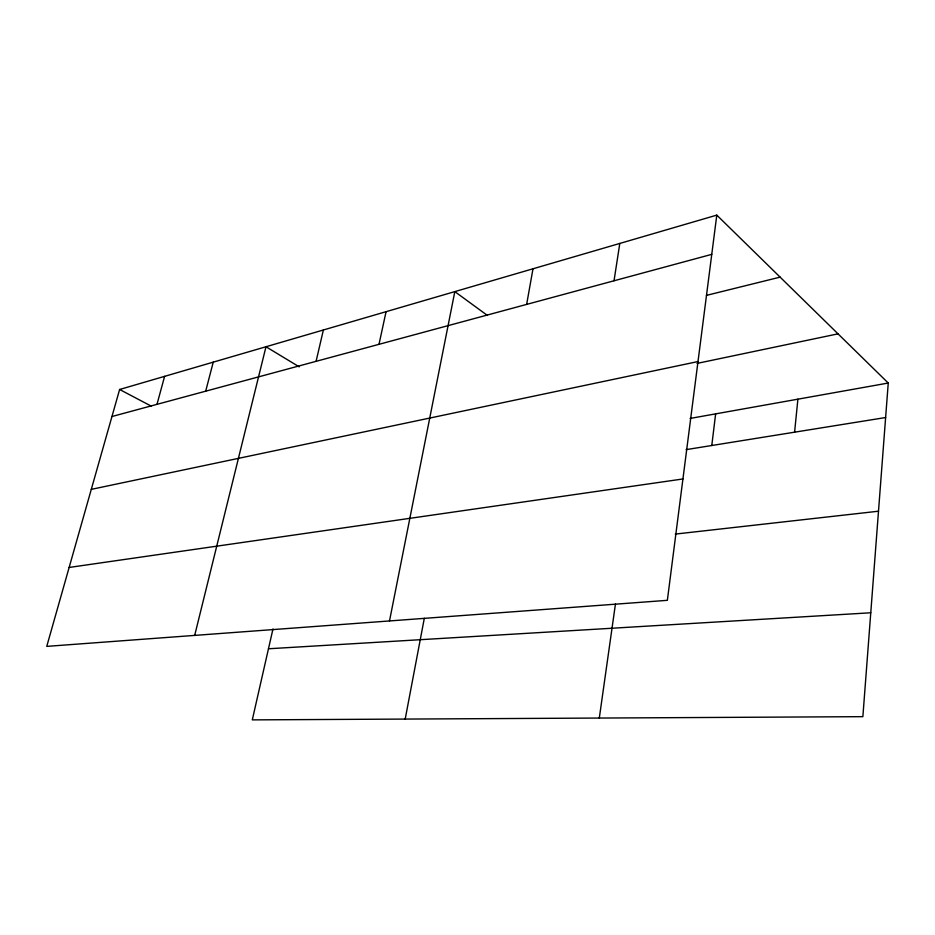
<?xml version="1.0" encoding="UTF-8"?>
<svg xmlns="http://www.w3.org/2000/svg" width="935" height="935" viewBox="0 0 935 935"><rect width="100%" height="100%" fill="white"/><g stroke="black" fill="none" stroke-linecap="round" stroke-linejoin="round"><path stroke-width="1.4" d="M716.794 215.12L667.356 600.328L46.75 646.377L119.622 389.486L716.794 215.12L888.25 383.034L862.865 716.666L252.298 719.88L272.973 628.974M794.586 432.192L797.894 399.175M711.78 445.516L715.637 413.866M599.312 718.045L615.452 603.987M614.026 280.769L619.8 243.439M526.65 304.401L532.985 268.789M405.194 719.073L424.315 618.269M389.498 620.945L454.819 291.615L487.416 315.446M379.014 344.314L386.061 311.694M316.088 361.331L323.37 329.997M194.69 635.403L265.984 346.756L299.212 366.847M205.688 391.181L213.238 362.161M156.986 404.352L164.607 376.349M111.955 416.519L711.757 254.355M706.451 295.378L780.117 277.134M91.291 489.367L698.001 361.553M697.042 363.411L838.029 333.842M690.1 418.436L888.25 383.034M686.091 449.642L885.62 417.536M69.143 567.452L682.936 478.965M675.257 534.095L878.491 511.211M268.474 648.773L870.765 612.776M119.622 389.486L151.435 406.234"/></g></svg>
